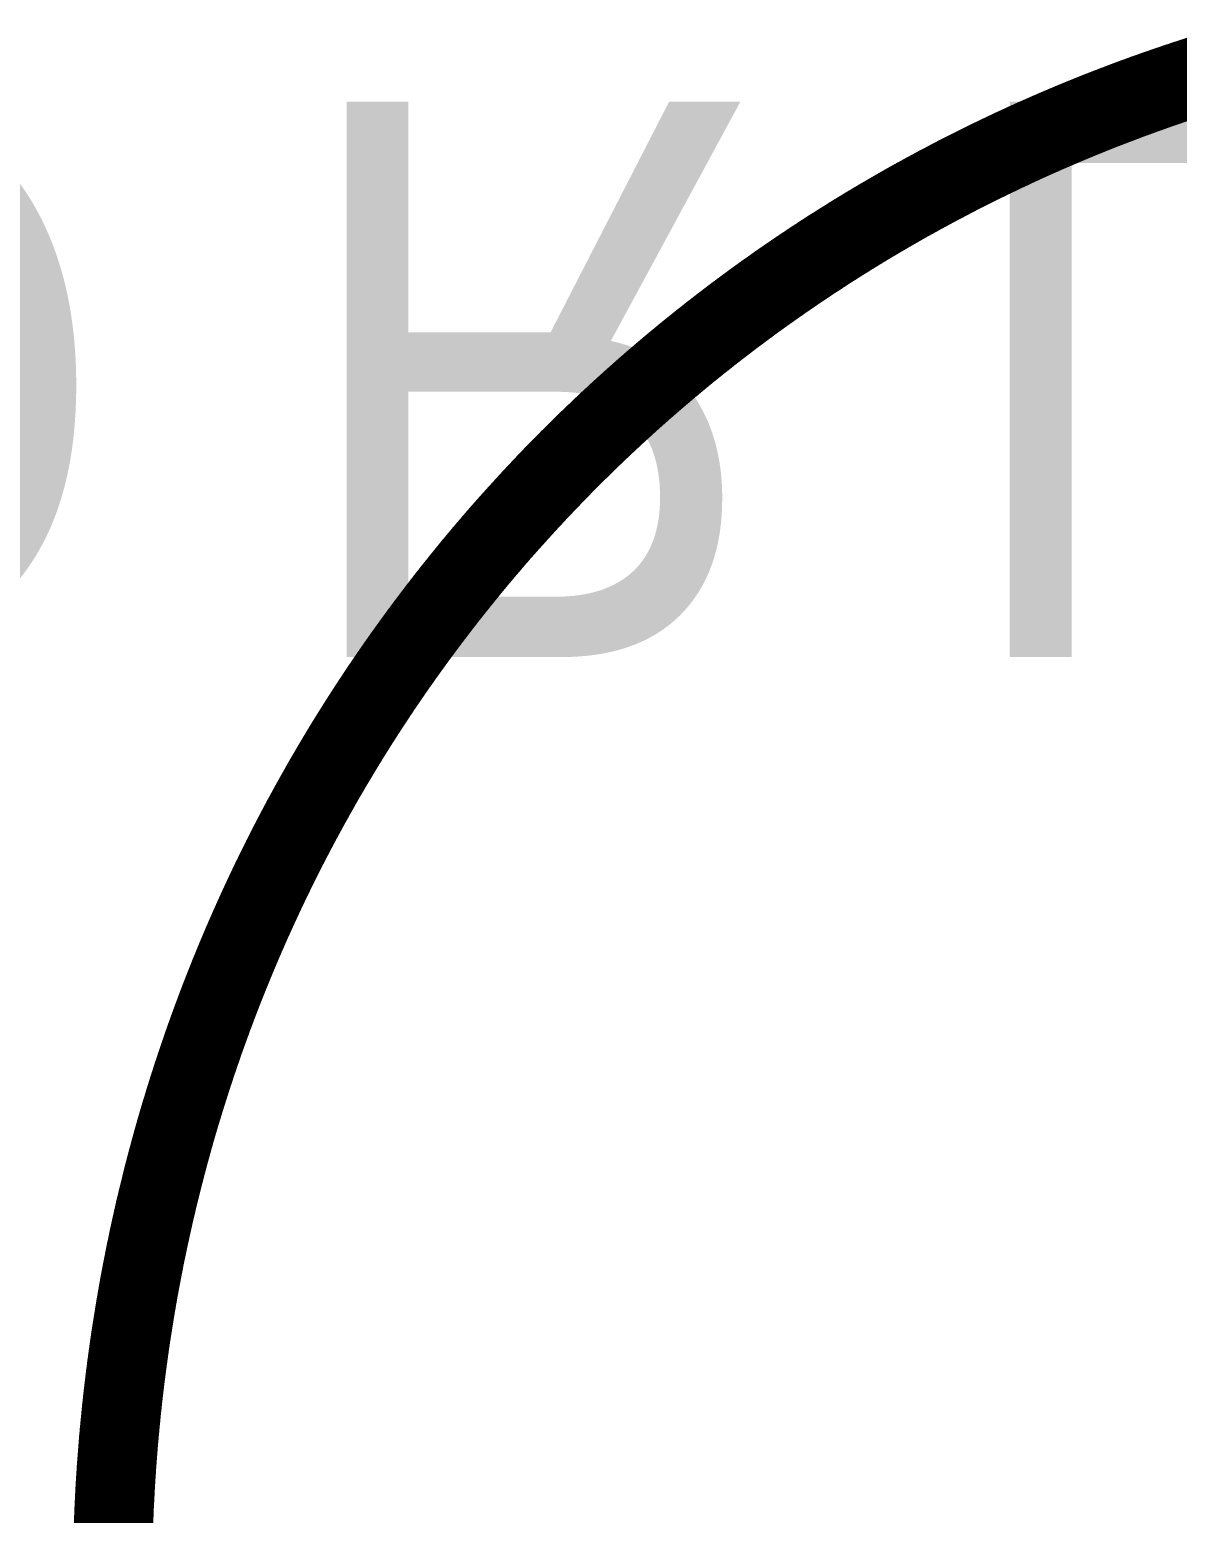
# Model space of a CAD drawing. Header units: inches. Extents: x 15 to 148, y 10 to 111.
# Drawn here: x 141.3669 to 141.6272, y 100.9738 to 101.3104 of the extents above; entities that cross this region are included whole.
import ezdxf

# ---------------------------------------------------------------- set-up
doc = ezdxf.new("R2010")
doc.units = ezdxf.units.IN
doc.header["$MEASUREMENT"] = 0
doc.layers.add('BLK_12AWG', color=7, linetype='Continuous')

# ---------------------------------------------------------------- blocks, each defined once
blk = doc.blocks.new('CEGHSD')
at = {"const_width": 0.008}
blk.add_lwpolyline([(136.20753, 101.17983), (136.20729, 101.17976), (136.20706, 101.17968), (136.20682, 101.17961), (136.20659, 101.17954), (136.20635, 101.17946), (136.20611, 101.17939), (136.20588, 101.17932), (136.20564, 101.17924), (136.20541, 101.17917), (136.20517, 101.17909), (136.20494, 101.17901), (136.20471, 101.17894), (136.20447, 101.17886), (136.20424, 101.17879), (136.204, 101.17871), (136.20377, 101.17863), (136.20354, 101.17855), (136.2033, 101.17848), (136.20307, 101.1784), (136.20284, 101.17832), (136.2026, 101.17824), (136.20237, 101.17816), (136.20214, 101.17808), (136.20191, 101.178), (136.20167, 101.17792), (136.20144, 101.17784), (136.20121, 101.17776), (136.20098, 101.17768), (136.20075, 101.17759), (136.20052, 101.17751), (136.20028, 101.17743), (136.20005, 101.17735), (136.19982, 101.17726), (136.19959, 101.17718), (136.19936, 101.17709), (136.19913, 101.17701), (136.1989, 101.17693), (136.19867, 101.17684), (136.19844, 101.17676), (136.19821, 101.17667), (136.19798, 101.17658), (136.19775, 101.1765), (136.19752, 101.17641), (136.1973, 101.17632), (136.19707, 101.17624), (136.19684, 101.17615), (136.19661, 101.17606), (136.19638, 101.17597), (136.19615, 101.17589), (136.19593, 101.1758), (136.1957, 101.17571), (136.19547, 101.17562), (136.19524, 101.17553), (136.19502, 101.17544), (136.19479, 101.17535), (136.19456, 101.17526), (136.19434, 101.17516), (136.19411, 101.17507), (136.19389, 101.17498), (136.19366, 101.17489), (136.19343, 101.1748), (136.19321, 101.1747), (136.19298, 101.17461), (136.19276, 101.17452), (136.19253, 101.17442), (136.19231, 101.17433), (136.19208, 101.17423), (136.19186, 101.17414), (136.19164, 101.17404), (136.19141, 101.17395), (136.19119, 101.17385), (136.19096, 101.17376), (136.19074, 101.17366), (136.19052, 101.17356), (136.19029, 101.17347), (136.19007, 101.17337), (136.18985, 101.17327), (136.18963, 101.17317), (136.1894, 101.17307), (136.18918, 101.17298), (136.18896, 101.17288), (136.18874, 101.17278), (136.18852, 101.17268), (136.1883, 101.17258), (136.18807, 101.17248), (136.18785, 101.17238), (136.18763, 101.17227), (136.18741, 101.17217), (136.18719, 101.17207), (136.18697, 101.17197), (136.18675, 101.17187), (136.18653, 101.17176), (136.18631, 101.17166), (136.18609, 101.17156), (136.18587, 101.17146), (136.18565, 101.17135), (136.18544, 101.17125), (136.18522, 101.17114), (136.185, 101.17104), (136.18478, 101.17093), (136.18456, 101.17083), (136.18434, 101.17072), (136.18413, 101.17061), (136.18391, 101.17051), (136.18369, 101.1704), (136.18347, 101.17029), (136.18326, 101.17019), (136.18304, 101.17008), (136.18282, 101.16997), (136.18261, 101.16986), (136.18239, 101.16975), (136.18218, 101.16964), (136.18196, 101.16954), (136.18175, 101.16943), (136.18153, 101.16932), (136.18131, 101.16921), (136.1811, 101.1691), (136.18089, 101.16898), (136.18067, 101.16887), (136.18046, 101.16876), (136.18024, 101.16865), (136.18003, 101.16854), (136.17982, 101.16842), (136.1796, 101.16831), (136.17939, 101.1682), (136.17918, 101.16809), (136.17896, 101.16797), (136.17875, 101.16786), (136.17854, 101.16774), (136.17833, 101.16763), (136.17811, 101.16751), (136.1779, 101.1674), (136.17769, 101.16728), (136.17748, 101.16717), (136.17727, 101.16705), (136.17706, 101.16693), (136.17685, 101.16682), (136.17663, 101.1667), (136.17642, 101.16658), (136.17621, 101.16647), (136.176, 101.16635), (136.17579, 101.16623), (136.17558, 101.16611), (136.17538, 101.16599), (136.17517, 101.16587), (136.17496, 101.16575), (136.17475, 101.16563), (136.17454, 101.16551), (136.17433, 101.16539), (136.17412, 101.16527), (136.17392, 101.16515), (136.17371, 101.16503), (136.1735, 101.16491), (136.17329, 101.16479), (136.17309, 101.16466), (136.17288, 101.16454), (136.17267, 101.16442), (136.17247, 101.16429), (136.17226, 101.16417), (136.17205, 101.16405), (136.17185, 101.16392), (136.17164, 101.1638), (136.17144, 101.16367), (136.17123, 101.16355), (136.17103, 101.16342), (136.17082, 101.1633), (136.17062, 101.16317), (136.17041, 101.16305), (136.17021, 101.16292), (136.17001, 101.16279), (136.1698, 101.16266), (136.1696, 101.16254), (136.1694, 101.16241), (136.16919, 101.16228), (136.16899, 101.16215), (136.16879, 101.16202), (136.16859, 101.1619), (136.16838, 101.16177), (136.16818, 101.16164), (136.16798, 101.16151), (136.16778, 101.16138), (136.16758, 101.16125), (136.16738, 101.16112), (136.16718, 101.16098), (136.16698, 101.16085), (136.16677, 101.16072), (136.16657, 101.16059), (136.16637, 101.16046), (136.16618, 101.16033), (136.16598, 101.16019), (136.16578, 101.16006), (136.16558, 101.15993), (136.16538, 101.15979), (136.16518, 101.15966), (136.16498, 101.15952), (136.16478, 101.15939), (136.16459, 101.15925), (136.16439, 101.15912), (136.16419, 101.15898), (136.16399, 101.15885), (136.1638, 101.15871), (136.1636, 101.15858), (136.1634, 101.15844), (136.16321, 101.1583), (136.16301, 101.15817), (136.16281, 101.15803), (136.16262, 101.15789), (136.16242, 101.15775), (136.16223, 101.15761), (136.16203, 101.15748), (136.16184, 101.15734), (136.16164, 101.1572), (136.16145, 101.15706), (136.16126, 101.15692), (136.16106, 101.15678), (136.16087, 101.15664), (136.16067, 101.1565), (136.16048, 101.15636), (136.16029, 101.15622), (136.1601, 101.15607), (136.1599, 101.15593), (136.15971, 101.15579), (136.15952, 101.15565), (136.15933, 101.15551), (136.15914, 101.15536), (136.15875, 101.15508), (136.15837, 101.15479), (136.15818, 101.15464), (136.15799, 101.1545), (136.1578, 101.15435), (136.15761, 101.15421), (136.15742, 101.15406), (136.15723, 101.15392), (136.15704, 101.15377), (136.15686, 101.15363), (136.15667, 101.15348), (136.15648, 101.15333), (136.15629, 101.15319), (136.1561, 101.15304), (136.15592, 101.15289), (136.15573, 101.15274), (136.15554, 101.15259), (136.15535, 101.15245), (136.15517, 101.1523), (136.15498, 101.15215), (136.1548, 101.152), (136.15461, 101.15185), (136.15442, 101.1517), (136.15424, 101.15155), (136.15405, 101.1514), (136.15387, 101.15125), (136.15368, 101.1511), (136.1535, 101.15095), (136.15331, 101.15079), (136.15313, 101.15064), (136.15295, 101.15049), (136.15276, 101.15034), (136.15258, 101.15019), (136.1524, 101.15003), (136.15221, 101.14988), (136.15203, 101.14973), (136.15185, 101.14957), (136.15167, 101.14942), (136.15149, 101.14926), (136.1513, 101.14911), (136.15112, 101.14895), (136.15094, 101.1488), (136.15076, 101.14864), (136.15058, 101.14849), (136.1504, 101.14833), (136.15022, 101.14818), (136.15004, 101.14802), (136.14986, 101.14786), (136.14968, 101.14771), (136.1495, 101.14755), (136.14932, 101.14739), (136.14914, 101.14723), (136.14897, 101.14708), (136.14879, 101.14692), (136.14861, 101.14676), (136.14843, 101.1466), (136.14825, 101.14644), (136.14808, 101.14628), (136.1479, 101.14612), (136.14772, 101.14596), (136.14755, 101.1458), (136.14737, 101.14564), (136.14702, 101.14532), (136.14684, 101.14516), (136.14667, 101.145), (136.14649, 101.14483), (136.14632, 101.14467), (136.14614, 101.14451), (136.14597, 101.14435), (136.14562, 101.14402), (136.14545, 101.14386), (136.14528, 101.14369), (136.1451, 101.14353), (136.14493, 101.14337), (136.14476, 101.1432), (136.14459, 101.14304), (136.14441, 101.14287), (136.14424, 101.14271), (136.1439, 101.14238), (136.14373, 101.14221), (136.14356, 101.14204), (136.14339, 101.14188), (136.14322, 101.14171), (136.14305, 101.14154), (136.14288, 101.14138), (136.14271, 101.14121), (136.14254, 101.14104), (136.14237, 101.14087), (136.1422, 101.1407), (136.14203, 101.14054), (136.14187, 101.14037), (136.1417, 101.1402), (136.14153, 101.14003), (136.14136, 101.13986), (136.1412, 101.13969), (136.14103, 101.13952), (136.14086, 101.13935), (136.1407, 101.13918), (136.14053, 101.13901), (136.14036, 101.13884), (136.1402, 101.13866), (136.14003, 101.13849), (136.13987, 101.13832), (136.1397, 101.13815), (136.13954, 101.13798), (136.13938, 101.1378), (136.13921, 101.13763), (136.13905, 101.13746), (136.13888, 101.13728), (136.13872, 101.13711), (136.13856, 101.13694), (136.1384, 101.13676), (136.13823, 101.13659), (136.13807, 101.13641), (136.13791, 101.13624), (136.13775, 101.13606), (136.13759, 101.13589), (136.13743, 101.13571), (136.13727, 101.13554), (136.13711, 101.13536), (136.13695, 101.13518), (136.13679, 101.13501), (136.13663, 101.13483), (136.13647, 101.13465), (136.13631, 101.13447), (136.13615, 101.1343), (136.13599, 101.13412), (136.13583, 101.13394), (136.13567, 101.13376), (136.13552, 101.13358), (136.13536, 101.13341), (136.1352, 101.13323), (136.13504, 101.13305), (136.13489, 101.13287), (136.13473, 101.13269), (136.13457, 101.13251), (136.13442, 101.13233), (136.13426, 101.13215), (136.13411, 101.13196), (136.13395, 101.13178), (136.1338, 101.1316), (136.13364, 101.13142), (136.13349, 101.13124), (136.13333, 101.13106), (136.13318, 101.13087), (136.13303, 101.13069), (136.13287, 101.13051), (136.13272, 101.13033), (136.13257, 101.13014), (136.13242, 101.12996), (136.13226, 101.12978), (136.13211, 101.12959), (136.13196, 101.12941), (136.13181, 101.12922), (136.13166, 101.12904), (136.13151, 101.12885), (136.13136, 101.12867), (136.13121, 101.12848), (136.13106, 101.1283), (136.13091, 101.12811), (136.13076, 101.12792), (136.13061, 101.12774), (136.13046, 101.12755), (136.13031, 101.12736), (136.13016, 101.12718), (136.13002, 101.12699), (136.12987, 101.1268), (136.12972, 101.12662), (136.12957, 101.12643), (136.12943, 101.12624), (136.12928, 101.12605), (136.12913, 101.12586), (136.12899, 101.12567), (136.12884, 101.12548), (136.1287, 101.12529), (136.12855, 101.1251), (136.12841, 101.12491), (136.12826, 101.12472), (136.12812, 101.12453), (136.12797, 101.12434), (136.12783, 101.12415), (136.12769, 101.12396), (136.12754, 101.12377), (136.1274, 101.12358), (136.12726, 101.12339), (136.12712, 101.12319), (136.12697, 101.123), (136.12683, 101.12281), (136.12669, 101.12262), (136.12655, 101.12242), (136.12641, 101.12223), (136.12627, 101.12204), (136.12613, 101.12184), (136.12599, 101.12165), (136.12585, 101.12146), (136.12571, 101.12126), (136.12557, 101.12107), (136.12543, 101.12087), (136.12529, 101.12068), (136.12515, 101.12048), (136.12502, 101.12029), (136.12488, 101.12009), (136.12474, 101.1199), (136.1246, 101.1197), (136.12447, 101.1195), (136.12433, 101.11931), (136.12419, 101.11911), (136.12406, 101.11891), (136.12392, 101.11872), (136.12379, 101.11852), (136.12365, 101.11832), (136.12352, 101.11812), (136.12338, 101.11792), (136.12325, 101.11773), (136.12311, 101.11753), (136.12298, 101.11733), (136.12285, 101.11713), (136.12271, 101.11693), (136.12258, 101.11673), (136.12245, 101.11653), (136.12232, 101.11633), (136.12218, 101.11613), (136.12205, 101.11593), (136.12192, 101.11573), (136.12179, 101.11553), (136.12166, 101.11533), (136.12153, 101.11513), (136.1214, 101.11493), (136.12127, 101.11472), (136.12114, 101.11452), (136.12101, 101.11432), (136.12088, 101.11412), (136.12075, 101.11392), (136.12062, 101.11371), (136.1205, 101.11351), (136.12037, 101.11331), (136.12024, 101.1131), (136.12011, 101.1129), (136.11999, 101.1127), (136.11986, 101.11249), (136.11973, 101.11229), (136.11961, 101.11208), (136.11948, 101.11188), (136.11936, 101.11167), (136.11923, 101.11147), (136.11911, 101.11126), (136.11898, 101.11106), (136.11886, 101.11085), (136.11874, 101.11065), (136.11861, 101.11044), (136.11849, 101.11023), (136.11824, 101.10982), (136.11812, 101.10961), (136.118, 101.10941), (136.11788, 101.1092), (136.11776, 101.10899), (136.11763, 101.10878), (136.11751, 101.10857), (136.11739, 101.10837), (136.11727, 101.10816), (136.11703, 101.10774), (136.11691, 101.10753), (136.1168, 101.10732), (136.11668, 101.10711), (136.11656, 101.1069), (136.11644, 101.10669), (136.11632, 101.10648), (136.11621, 101.10627), (136.11609, 101.10606), (136.11597, 101.10585), (136.11585, 101.10564), (136.11574, 101.10543), (136.11562, 101.10522), (136.11551, 101.105), (136.11539, 101.10479), (136.11528, 101.10458), (136.11516, 101.10437), (136.11505, 101.10416), (136.11493, 101.10394), (136.11482, 101.10373), (136.11471, 101.10352), (136.11459, 101.1033), (136.11448, 101.10309), (136.11437, 101.10288), (136.11426, 101.10266), (136.11414, 101.10245), (136.11403, 101.10224), (136.11392, 101.10202), (136.11381, 101.10181), (136.1137, 101.10159), (136.11359, 101.10138), (136.11348, 101.10116), (136.11337, 101.10095), (136.11326, 101.10073), (136.11315, 101.10051), (136.11304, 101.1003), (136.11294, 101.10008), (136.11283, 101.09986), (136.11272, 101.09965), (136.11261, 101.09943), (136.1125, 101.09921), (136.1124, 101.099), (136.11229, 101.09878), (136.11219, 101.09856), (136.11208, 101.09834), (136.11197, 101.09813), (136.11187, 101.09791), (136.11176, 101.09769), (136.11166, 101.09747), (136.11155, 101.09725), (136.11145, 101.09703), (136.11124, 101.09659), (136.11104, 101.09615), (136.11083, 101.09571), (136.11073, 101.09549), (136.11063, 101.09527), (136.11053, 101.09505), (136.11043, 101.09483), (136.11023, 101.09439), (136.11003, 101.09395), (136.10993, 101.09372), (136.10983, 101.0935), (136.10973, 101.09328), (136.10964, 101.09306), (136.10954, 101.09283), (136.10944, 101.09261), (136.10934, 101.09239), (136.10925, 101.09217), (136.10915, 101.09194), (136.10905, 101.09172), (136.10896, 101.09149), (136.10886, 101.09127), (136.10877, 101.09105), (136.10867, 101.09082), (136.10858, 101.0906), (136.10848, 101.09037), (136.10839, 101.09015), (136.1083, 101.08992), (136.1082, 101.0897), (136.10811, 101.08947), (136.10802, 101.08925), (136.10793, 101.08902), (136.10783, 101.08879), (136.10774, 101.08857), (136.10765, 101.08834), (136.10756, 101.08811), (136.10747, 101.08789), (136.10738, 101.08766), (136.10729, 101.08743), (136.1072, 101.08721), (136.10711, 101.08698), (136.10702, 101.08675), (136.10693, 101.08652), (136.10684, 101.0863), (136.10676, 101.08607), (136.10667, 101.08584), (136.10649, 101.08538), (136.10641, 101.08515), (136.10632, 101.08492), (136.10624, 101.08469), (136.10615, 101.08446), (136.10606, 101.08423), (136.10598, 101.08401), (136.1059, 101.08377), (136.10581, 101.08354), (136.10573, 101.08331), (136.10564, 101.08308), (136.1056, 101.08297), (136.10556, 101.08285), (136.10548, 101.08262), (136.10531, 101.08216), (136.10515, 101.0817), (136.10507, 101.08146), (136.10499, 101.08123), (136.10491, 101.081), (136.10483, 101.08077), (136.10475, 101.08054), (136.10467, 101.0803), (136.10459, 101.08007), (136.10451, 101.07984), (136.10443, 101.0796), (136.10435, 101.07937), (136.10428, 101.07914), (136.1042, 101.0789), (136.10412, 101.07867), (136.10404, 101.07844), (136.10397, 101.0782), (136.10389, 101.07797), (136.10382, 101.07773), (136.10374, 101.0775), (136.10367, 101.07726), (136.10359, 101.07703), (136.10352, 101.07679), (136.10344, 101.07656), (136.10337, 101.07632), (136.1033, 101.07608), (136.10322, 101.07585), (136.10315, 101.07561), (136.10308, 101.07538), (136.10301, 101.07514), (136.10293, 101.0749), (136.10286, 101.07467), (136.10279, 101.07443), (136.10272, 101.07419), (136.10265, 101.07396), (136.10258, 101.07372), (136.10251, 101.07348), (136.10244, 101.07324), (136.1023, 101.07277), (136.10217, 101.07229), (136.1021, 101.07205), (136.10203, 101.07181), (136.10197, 101.07157), (136.1019, 101.07133), (136.10184, 101.07109), (136.10177, 101.07086), (136.1017, 101.07062), (136.10164, 101.07038), (136.10158, 101.07014), (136.10151, 101.0699), (136.10145, 101.06966), (136.10138, 101.06941), (136.10132, 101.06917), (136.10126, 101.06893), (136.1012, 101.06869), (136.10113, 101.06845), (136.10107, 101.06821), (136.10101, 101.06797), (136.10095, 101.06773), (136.10089, 101.06749), (136.10083, 101.06724), (136.10077, 101.067), (136.10065, 101.06652), (136.10059, 101.06627), (136.10053, 101.06603), (136.10047, 101.06579), (136.10042, 101.06555), (136.10036, 101.0653), (136.1003, 101.06506), (136.10024, 101.06482), (136.10019, 101.06457), (136.10013, 101.06433), (136.10008, 101.06409), (136.10002, 101.06384), (136.09997, 101.0636), (136.09991, 101.06335), (136.09986, 101.06311), (136.0998, 101.06286), (136.09975, 101.06262), (136.0997, 101.06237), (136.09964, 101.06213), (136.09959, 101.06188), (136.09954, 101.06164), (136.09949, 101.06139), (136.09944, 101.06115), (136.09939, 101.0609), (136.09933, 101.06065), (136.09928, 101.06041), (136.09923, 101.06016), (136.09918, 101.05992), (136.09914, 101.05967), (136.09909, 101.05942), (136.09904, 101.05918), (136.09899, 101.05893), (136.09894, 101.05868), (136.0989, 101.05843), (136.09885, 101.05819), (136.0988, 101.05794), (136.09876, 101.05769), (136.09871, 101.05744), (136.09866, 101.05719), (136.09862, 101.05695), (136.09857, 101.0567), (136.09853, 101.05645), (136.09849, 101.0562), (136.09844, 101.05595), (136.0984, 101.0557), (136.09836, 101.05545), (136.09831, 101.0552), (136.09827, 101.05495), (136.09823, 101.0547), (136.09819, 101.05445), (136.09815, 101.0542), (136.09811, 101.05395), (136.09807, 101.0537), (136.09803, 101.05345), (136.09799, 101.0532), (136.09795, 101.05295), (136.09791, 101.0527), (136.09787, 101.05245), (136.09783, 101.0522), (136.09779, 101.05195), (136.09776, 101.0517), (136.09772, 101.05145), (136.09768, 101.05119), (136.09765, 101.05094), (136.09761, 101.05069), (136.09758, 101.05044), (136.09754, 101.05019), (136.09751, 101.04993), (136.09747, 101.04968), (136.09744, 101.04943), (136.0974, 101.04918), (136.09737, 101.04892), (136.09734, 101.04867), (136.09731, 101.04842), (136.09727, 101.04816), (136.09724, 101.04791), (136.09721, 101.04766), (136.09718, 101.0474), (136.09715, 101.04715), (136.09712, 101.0469), (136.09709, 101.04664), (136.09706, 101.04639), (136.09703, 101.04613), (136.097, 101.04588), (136.09697, 101.04562), (136.09695, 101.04537), (136.09692, 101.04511), (136.09689, 101.04486), (136.09686, 101.0446), (136.09684, 101.04435), (136.09681, 101.04409), (136.09679, 101.04384), (136.09676, 101.04358), (136.09674, 101.04333), (136.09671, 101.04307), (136.09669, 101.04281), (136.09666, 101.04256), (136.09664, 101.0423), (136.09662, 101.04205), (136.09659, 101.04179), (136.09657, 101.04153), (136.09655, 101.04128), (136.09653, 101.04102), (136.09651, 101.04076), (136.09649, 101.0405), (136.09647, 101.04025), (136.09645, 101.03999), (136.09643, 101.03973), (136.09641, 101.03947), (136.09639, 101.03922), (136.09637, 101.03896), (136.09635, 101.0387), (136.09634, 101.03844), (136.09632, 101.03818), (136.0963, 101.03792), (136.09627, 101.03741), (136.09625, 101.03715), (136.09624, 101.03689), (136.09622, 101.03663), (136.09621, 101.03637), (136.0962, 101.03611), (136.09618, 101.03585), (136.09617, 101.03559), (136.09616, 101.03533), (136.09614, 101.03507), (136.09613, 101.03481), (136.09612, 101.03455), (136.09611, 101.03429), (136.0961, 101.03403), (136.09609, 101.03377), (136.09608, 101.03351), (136.09607, 101.03325), (136.09606, 101.03299), (136.09605, 101.03273), (136.09604, 101.03247), (136.09603, 101.0322), (136.09602, 101.03194), (136.09602, 101.03168), (136.09601, 101.03142), (136.096, 101.03116), (136.096, 101.0309), (136.09599, 101.03063), (136.09599, 101.03037), (136.09598, 101.03011)], dxfattribs=at)
blk.add_lwpolyline([(136.20753, 101.17983), (136.20729, 101.17976), (136.20706, 101.17968), (136.20682, 101.17961), (136.20659, 101.17954), (136.20635, 101.17946), (136.20611, 101.17939), (136.20588, 101.17932), (136.20564, 101.17924), (136.20541, 101.17917), (136.20517, 101.17909), (136.20494, 101.17901), (136.20471, 101.17894), (136.20447, 101.17886), (136.20424, 101.17879), (136.204, 101.17871), (136.20377, 101.17863), (136.20354, 101.17855), (136.2033, 101.17848), (136.20307, 101.1784), (136.20284, 101.17832), (136.2026, 101.17824), (136.20237, 101.17816), (136.20214, 101.17808), (136.20191, 101.178), (136.20167, 101.17792), (136.20144, 101.17784), (136.20121, 101.17776), (136.20098, 101.17768), (136.20075, 101.17759), (136.20052, 101.17751), (136.20028, 101.17743), (136.20005, 101.17735), (136.19982, 101.17726), (136.19959, 101.17718), (136.19936, 101.17709), (136.19913, 101.17701), (136.1989, 101.17693), (136.19867, 101.17684), (136.19844, 101.17676), (136.19821, 101.17667), (136.19798, 101.17658), (136.19775, 101.1765), (136.19752, 101.17641), (136.1973, 101.17632), (136.19707, 101.17624), (136.19684, 101.17615), (136.19661, 101.17606), (136.19638, 101.17597), (136.19615, 101.17589), (136.19593, 101.1758), (136.1957, 101.17571), (136.19547, 101.17562), (136.19524, 101.17553), (136.19502, 101.17544), (136.19479, 101.17535), (136.19456, 101.17526), (136.19434, 101.17516), (136.19411, 101.17507), (136.19389, 101.17498), (136.19366, 101.17489), (136.19343, 101.1748), (136.19321, 101.1747), (136.19298, 101.17461), (136.19276, 101.17452), (136.19253, 101.17442), (136.19231, 101.17433), (136.19208, 101.17423), (136.19186, 101.17414), (136.19164, 101.17404), (136.19141, 101.17395), (136.19119, 101.17385), (136.19096, 101.17376), (136.19074, 101.17366), (136.19052, 101.17356), (136.19029, 101.17347), (136.19007, 101.17337), (136.18985, 101.17327), (136.18963, 101.17317), (136.1894, 101.17307), (136.18918, 101.17298), (136.18896, 101.17288), (136.18874, 101.17278), (136.18852, 101.17268), (136.1883, 101.17258), (136.18807, 101.17248), (136.18785, 101.17238), (136.18763, 101.17227), (136.18741, 101.17217), (136.18719, 101.17207), (136.18697, 101.17197), (136.18675, 101.17187), (136.18653, 101.17176), (136.18631, 101.17166), (136.18609, 101.17156), (136.18587, 101.17146), (136.18565, 101.17135), (136.18544, 101.17125), (136.18522, 101.17114), (136.185, 101.17104), (136.18478, 101.17093), (136.18456, 101.17083), (136.18434, 101.17072), (136.18413, 101.17061), (136.18391, 101.17051), (136.18369, 101.1704), (136.18347, 101.17029), (136.18326, 101.17019), (136.18304, 101.17008), (136.18282, 101.16997), (136.18261, 101.16986), (136.18239, 101.16975), (136.18218, 101.16964), (136.18196, 101.16954), (136.18175, 101.16943), (136.18153, 101.16932), (136.18131, 101.16921), (136.1811, 101.1691), (136.18089, 101.16898), (136.18067, 101.16887), (136.18046, 101.16876), (136.18024, 101.16865), (136.18003, 101.16854), (136.17982, 101.16842), (136.1796, 101.16831), (136.17939, 101.1682), (136.17918, 101.16809), (136.17896, 101.16797), (136.17875, 101.16786), (136.17854, 101.16774), (136.17833, 101.16763), (136.17811, 101.16751), (136.1779, 101.1674), (136.17769, 101.16728), (136.17748, 101.16717), (136.17727, 101.16705), (136.17706, 101.16693), (136.17685, 101.16682), (136.17663, 101.1667), (136.17642, 101.16658), (136.17621, 101.16647), (136.176, 101.16635), (136.17579, 101.16623), (136.17558, 101.16611), (136.17538, 101.16599), (136.17517, 101.16587), (136.17496, 101.16575), (136.17475, 101.16563), (136.17454, 101.16551), (136.17433, 101.16539), (136.17412, 101.16527), (136.17392, 101.16515), (136.17371, 101.16503), (136.1735, 101.16491), (136.17329, 101.16479), (136.17309, 101.16466), (136.17288, 101.16454), (136.17267, 101.16442), (136.17247, 101.16429), (136.17226, 101.16417), (136.17205, 101.16405), (136.17185, 101.16392), (136.17164, 101.1638), (136.17144, 101.16367), (136.17123, 101.16355), (136.17103, 101.16342), (136.17082, 101.1633), (136.17062, 101.16317), (136.17041, 101.16305), (136.17021, 101.16292), (136.17001, 101.16279), (136.1698, 101.16266), (136.1696, 101.16254), (136.1694, 101.16241), (136.16919, 101.16228), (136.16899, 101.16215), (136.16879, 101.16202), (136.16859, 101.1619), (136.16838, 101.16177), (136.16818, 101.16164), (136.16798, 101.16151), (136.16778, 101.16138), (136.16758, 101.16125), (136.16738, 101.16112), (136.16718, 101.16098), (136.16698, 101.16085), (136.16677, 101.16072), (136.16657, 101.16059), (136.16637, 101.16046), (136.16618, 101.16033), (136.16598, 101.16019), (136.16578, 101.16006), (136.16558, 101.15993), (136.16538, 101.15979), (136.16518, 101.15966), (136.16498, 101.15952), (136.16478, 101.15939), (136.16459, 101.15925), (136.16439, 101.15912), (136.16419, 101.15898), (136.16399, 101.15885), (136.1638, 101.15871), (136.1636, 101.15858), (136.1634, 101.15844), (136.16321, 101.1583), (136.16301, 101.15817), (136.16281, 101.15803), (136.16262, 101.15789), (136.16242, 101.15775), (136.16223, 101.15761), (136.16203, 101.15748), (136.16184, 101.15734), (136.16164, 101.1572), (136.16145, 101.15706), (136.16126, 101.15692), (136.16106, 101.15678), (136.16087, 101.15664), (136.16067, 101.1565), (136.16048, 101.15636), (136.16029, 101.15622), (136.1601, 101.15607), (136.1599, 101.15593), (136.15971, 101.15579), (136.15952, 101.15565), (136.15933, 101.15551), (136.15914, 101.15536), (136.15875, 101.15508), (136.15837, 101.15479), (136.15818, 101.15464), (136.15799, 101.1545), (136.1578, 101.15435), (136.15761, 101.15421), (136.15742, 101.15406), (136.15723, 101.15392), (136.15704, 101.15377), (136.15686, 101.15363), (136.15667, 101.15348), (136.15648, 101.15333), (136.15629, 101.15319), (136.1561, 101.15304), (136.15592, 101.15289), (136.15573, 101.15274), (136.15554, 101.15259), (136.15535, 101.15245), (136.15517, 101.1523), (136.15498, 101.15215), (136.1548, 101.152), (136.15461, 101.15185), (136.15442, 101.1517), (136.15424, 101.15155), (136.15405, 101.1514), (136.15387, 101.15125), (136.15368, 101.1511), (136.1535, 101.15095), (136.15331, 101.15079), (136.15313, 101.15064), (136.15295, 101.15049), (136.15276, 101.15034), (136.15258, 101.15019), (136.1524, 101.15003), (136.15221, 101.14988), (136.15203, 101.14973), (136.15185, 101.14957), (136.15167, 101.14942), (136.15149, 101.14926), (136.1513, 101.14911), (136.15112, 101.14895), (136.15094, 101.1488), (136.15076, 101.14864), (136.15058, 101.14849), (136.1504, 101.14833), (136.15022, 101.14818), (136.15004, 101.14802), (136.14986, 101.14786), (136.14968, 101.14771), (136.1495, 101.14755), (136.14932, 101.14739), (136.14914, 101.14723), (136.14897, 101.14708), (136.14879, 101.14692), (136.14861, 101.14676), (136.14843, 101.1466), (136.14825, 101.14644), (136.14808, 101.14628), (136.1479, 101.14612), (136.14772, 101.14596), (136.14755, 101.1458), (136.14737, 101.14564), (136.14702, 101.14532), (136.14684, 101.14516), (136.14667, 101.145), (136.14649, 101.14483), (136.14632, 101.14467), (136.14614, 101.14451), (136.14597, 101.14435), (136.14562, 101.14402), (136.14545, 101.14386), (136.14528, 101.14369), (136.1451, 101.14353), (136.14493, 101.14337), (136.14476, 101.1432), (136.14459, 101.14304), (136.14441, 101.14287), (136.14424, 101.14271), (136.1439, 101.14238), (136.14373, 101.14221), (136.14356, 101.14204), (136.14339, 101.14188), (136.14322, 101.14171), (136.14305, 101.14154), (136.14288, 101.14138), (136.14271, 101.14121), (136.14254, 101.14104), (136.14237, 101.14087), (136.1422, 101.1407), (136.14203, 101.14054), (136.14187, 101.14037), (136.1417, 101.1402), (136.14153, 101.14003), (136.14136, 101.13986), (136.1412, 101.13969), (136.14103, 101.13952), (136.14086, 101.13935), (136.1407, 101.13918), (136.14053, 101.13901), (136.14036, 101.13884), (136.1402, 101.13866), (136.14003, 101.13849), (136.13987, 101.13832), (136.1397, 101.13815), (136.13954, 101.13798), (136.13938, 101.1378), (136.13921, 101.13763), (136.13905, 101.13746), (136.13888, 101.13728), (136.13872, 101.13711), (136.13856, 101.13694), (136.1384, 101.13676), (136.13823, 101.13659), (136.13807, 101.13641), (136.13791, 101.13624), (136.13775, 101.13606), (136.13759, 101.13589), (136.13743, 101.13571), (136.13727, 101.13554), (136.13711, 101.13536), (136.13695, 101.13518), (136.13679, 101.13501), (136.13663, 101.13483), (136.13647, 101.13465), (136.13631, 101.13447), (136.13615, 101.1343), (136.13599, 101.13412), (136.13583, 101.13394), (136.13567, 101.13376), (136.13552, 101.13358), (136.13536, 101.13341), (136.1352, 101.13323), (136.13504, 101.13305), (136.13489, 101.13287), (136.13473, 101.13269), (136.13457, 101.13251), (136.13442, 101.13233), (136.13426, 101.13215), (136.13411, 101.13196), (136.13395, 101.13178), (136.1338, 101.1316), (136.13364, 101.13142), (136.13349, 101.13124), (136.13333, 101.13106), (136.13318, 101.13087), (136.13303, 101.13069), (136.13287, 101.13051), (136.13272, 101.13033), (136.13257, 101.13014), (136.13242, 101.12996), (136.13226, 101.12978), (136.13211, 101.12959), (136.13196, 101.12941), (136.13181, 101.12922), (136.13166, 101.12904), (136.13151, 101.12885), (136.13136, 101.12867), (136.13121, 101.12848), (136.13106, 101.1283), (136.13091, 101.12811), (136.13076, 101.12792), (136.13061, 101.12774), (136.13046, 101.12755), (136.13031, 101.12736), (136.13016, 101.12718), (136.13002, 101.12699), (136.12987, 101.1268), (136.12972, 101.12662), (136.12957, 101.12643), (136.12943, 101.12624), (136.12928, 101.12605), (136.12913, 101.12586), (136.12899, 101.12567), (136.12884, 101.12548), (136.1287, 101.12529), (136.12855, 101.1251), (136.12841, 101.12491), (136.12826, 101.12472), (136.12812, 101.12453), (136.12797, 101.12434), (136.12783, 101.12415), (136.12769, 101.12396), (136.12754, 101.12377), (136.1274, 101.12358), (136.12726, 101.12339), (136.12712, 101.12319), (136.12697, 101.123), (136.12683, 101.12281), (136.12669, 101.12262), (136.12655, 101.12242), (136.12641, 101.12223), (136.12627, 101.12204), (136.12613, 101.12184), (136.12599, 101.12165), (136.12585, 101.12146), (136.12571, 101.12126), (136.12557, 101.12107), (136.12543, 101.12087), (136.12529, 101.12068), (136.12515, 101.12048), (136.12502, 101.12029), (136.12488, 101.12009), (136.12474, 101.1199), (136.1246, 101.1197), (136.12447, 101.1195), (136.12433, 101.11931), (136.12419, 101.11911), (136.12406, 101.11891), (136.12392, 101.11872), (136.12379, 101.11852), (136.12365, 101.11832), (136.12352, 101.11812), (136.12338, 101.11792), (136.12325, 101.11773), (136.12311, 101.11753), (136.12298, 101.11733), (136.12285, 101.11713), (136.12271, 101.11693), (136.12258, 101.11673), (136.12245, 101.11653), (136.12232, 101.11633), (136.12218, 101.11613), (136.12205, 101.11593), (136.12192, 101.11573), (136.12179, 101.11553), (136.12166, 101.11533), (136.12153, 101.11513), (136.1214, 101.11493), (136.12127, 101.11472), (136.12114, 101.11452), (136.12101, 101.11432), (136.12088, 101.11412), (136.12075, 101.11392), (136.12062, 101.11371), (136.1205, 101.11351), (136.12037, 101.11331), (136.12024, 101.1131), (136.12011, 101.1129), (136.11999, 101.1127), (136.11986, 101.11249), (136.11973, 101.11229), (136.11961, 101.11208), (136.11948, 101.11188), (136.11936, 101.11167), (136.11923, 101.11147), (136.11911, 101.11126), (136.11898, 101.11106), (136.11886, 101.11085), (136.11874, 101.11065), (136.11861, 101.11044), (136.11849, 101.11023), (136.11824, 101.10982), (136.11812, 101.10961), (136.118, 101.10941), (136.11788, 101.1092), (136.11776, 101.10899), (136.11763, 101.10878), (136.11751, 101.10857), (136.11739, 101.10837), (136.11727, 101.10816), (136.11703, 101.10774), (136.11691, 101.10753), (136.1168, 101.10732), (136.11668, 101.10711), (136.11656, 101.1069), (136.11644, 101.10669), (136.11632, 101.10648), (136.11621, 101.10627), (136.11609, 101.10606), (136.11597, 101.10585), (136.11585, 101.10564), (136.11574, 101.10543), (136.11562, 101.10522), (136.11551, 101.105), (136.11539, 101.10479), (136.11528, 101.10458), (136.11516, 101.10437), (136.11505, 101.10416), (136.11493, 101.10394), (136.11482, 101.10373), (136.11471, 101.10352), (136.11459, 101.1033), (136.11448, 101.10309), (136.11437, 101.10288), (136.11426, 101.10266), (136.11414, 101.10245), (136.11403, 101.10224), (136.11392, 101.10202), (136.11381, 101.10181), (136.1137, 101.10159), (136.11359, 101.10138), (136.11348, 101.10116), (136.11337, 101.10095), (136.11326, 101.10073), (136.11315, 101.10051), (136.11304, 101.1003), (136.11294, 101.10008), (136.11283, 101.09986), (136.11272, 101.09965), (136.11261, 101.09943), (136.1125, 101.09921), (136.1124, 101.099), (136.11229, 101.09878), (136.11219, 101.09856), (136.11208, 101.09834), (136.11197, 101.09813), (136.11187, 101.09791), (136.11176, 101.09769), (136.11166, 101.09747), (136.11155, 101.09725), (136.11145, 101.09703), (136.11124, 101.09659), (136.11104, 101.09615), (136.11083, 101.09571), (136.11073, 101.09549), (136.11063, 101.09527), (136.11053, 101.09505), (136.11043, 101.09483), (136.11023, 101.09439), (136.11003, 101.09395), (136.10993, 101.09372), (136.10983, 101.0935), (136.10973, 101.09328), (136.10964, 101.09306), (136.10954, 101.09283), (136.10944, 101.09261), (136.10934, 101.09239), (136.10925, 101.09217), (136.10915, 101.09194), (136.10905, 101.09172), (136.10896, 101.09149), (136.10886, 101.09127), (136.10877, 101.09105), (136.10867, 101.09082), (136.10858, 101.0906), (136.10848, 101.09037), (136.10839, 101.09015), (136.1083, 101.08992), (136.1082, 101.0897), (136.10811, 101.08947), (136.10802, 101.08925), (136.10793, 101.08902), (136.10783, 101.08879), (136.10774, 101.08857), (136.10765, 101.08834), (136.10756, 101.08811), (136.10747, 101.08789), (136.10738, 101.08766), (136.10729, 101.08743), (136.1072, 101.08721), (136.10711, 101.08698), (136.10702, 101.08675), (136.10693, 101.08652), (136.10684, 101.0863), (136.10676, 101.08607), (136.10667, 101.08584), (136.10649, 101.08538), (136.10641, 101.08515), (136.10632, 101.08492), (136.10624, 101.08469), (136.10615, 101.08446), (136.10606, 101.08423), (136.10598, 101.08401), (136.1059, 101.08377), (136.10581, 101.08354), (136.10573, 101.08331), (136.10564, 101.08308), (136.1056, 101.08297), (136.10556, 101.08285), (136.10548, 101.08262), (136.10531, 101.08216), (136.10515, 101.0817), (136.10507, 101.08146), (136.10499, 101.08123), (136.10491, 101.081), (136.10483, 101.08077), (136.10475, 101.08054), (136.10467, 101.0803), (136.10459, 101.08007), (136.10451, 101.07984), (136.10443, 101.0796), (136.10435, 101.07937), (136.10428, 101.07914), (136.1042, 101.0789), (136.10412, 101.07867), (136.10404, 101.07844), (136.10397, 101.0782), (136.10389, 101.07797), (136.10382, 101.07773), (136.10374, 101.0775), (136.10367, 101.07726), (136.10359, 101.07703), (136.10352, 101.07679), (136.10344, 101.07656), (136.10337, 101.07632), (136.1033, 101.07608), (136.10322, 101.07585), (136.10315, 101.07561), (136.10308, 101.07538), (136.10301, 101.07514), (136.10293, 101.0749), (136.10286, 101.07467), (136.10279, 101.07443), (136.10272, 101.07419), (136.10265, 101.07396), (136.10258, 101.07372), (136.10251, 101.07348), (136.10244, 101.07324), (136.1023, 101.07277), (136.10217, 101.07229), (136.1021, 101.07205), (136.10203, 101.07181), (136.10197, 101.07157), (136.1019, 101.07133), (136.10184, 101.07109), (136.10177, 101.07086), (136.1017, 101.07062), (136.10164, 101.07038), (136.10158, 101.07014), (136.10151, 101.0699), (136.10145, 101.06966), (136.10138, 101.06941), (136.10132, 101.06917), (136.10126, 101.06893), (136.1012, 101.06869), (136.10113, 101.06845), (136.10107, 101.06821), (136.10101, 101.06797), (136.10095, 101.06773), (136.10089, 101.06749), (136.10083, 101.06724), (136.10077, 101.067), (136.10065, 101.06652), (136.10059, 101.06627), (136.10053, 101.06603), (136.10047, 101.06579), (136.10042, 101.06555), (136.10036, 101.0653), (136.1003, 101.06506), (136.10024, 101.06482), (136.10019, 101.06457), (136.10013, 101.06433), (136.10008, 101.06409), (136.10002, 101.06384), (136.09997, 101.0636), (136.09991, 101.06335), (136.09986, 101.06311), (136.0998, 101.06286), (136.09975, 101.06262), (136.0997, 101.06237), (136.09964, 101.06213), (136.09959, 101.06188), (136.09954, 101.06164), (136.09949, 101.06139), (136.09944, 101.06115), (136.09939, 101.0609), (136.09933, 101.06065), (136.09928, 101.06041), (136.09923, 101.06016), (136.09918, 101.05992), (136.09914, 101.05967), (136.09909, 101.05942), (136.09904, 101.05918), (136.09899, 101.05893), (136.09894, 101.05868), (136.0989, 101.05843), (136.09885, 101.05819), (136.0988, 101.05794), (136.09876, 101.05769), (136.09871, 101.05744), (136.09866, 101.05719), (136.09862, 101.05695), (136.09857, 101.0567), (136.09853, 101.05645), (136.09849, 101.0562), (136.09844, 101.05595), (136.0984, 101.0557), (136.09836, 101.05545), (136.09831, 101.0552), (136.09827, 101.05495), (136.09823, 101.0547), (136.09819, 101.05445), (136.09815, 101.0542), (136.09811, 101.05395), (136.09807, 101.0537), (136.09803, 101.05345), (136.09799, 101.0532), (136.09795, 101.05295), (136.09791, 101.0527), (136.09787, 101.05245), (136.09783, 101.0522), (136.09779, 101.05195), (136.09776, 101.0517), (136.09772, 101.05145), (136.09768, 101.05119), (136.09765, 101.05094), (136.09761, 101.05069), (136.09758, 101.05044), (136.09754, 101.05019), (136.09751, 101.04993), (136.09747, 101.04968), (136.09744, 101.04943), (136.0974, 101.04918), (136.09737, 101.04892), (136.09734, 101.04867), (136.09731, 101.04842), (136.09727, 101.04816), (136.09724, 101.04791), (136.09721, 101.04766), (136.09718, 101.0474), (136.09715, 101.04715), (136.09712, 101.0469), (136.09709, 101.04664), (136.09706, 101.04639), (136.09703, 101.04613), (136.097, 101.04588), (136.09697, 101.04562), (136.09695, 101.04537), (136.09692, 101.04511), (136.09689, 101.04486), (136.09686, 101.0446), (136.09684, 101.04435), (136.09681, 101.04409), (136.09679, 101.04384), (136.09676, 101.04358), (136.09674, 101.04333), (136.09671, 101.04307), (136.09669, 101.04281), (136.09666, 101.04256), (136.09664, 101.0423), (136.09662, 101.04205), (136.09659, 101.04179), (136.09657, 101.04153), (136.09655, 101.04128), (136.09653, 101.04102), (136.09651, 101.04076), (136.09649, 101.0405), (136.09647, 101.04025), (136.09645, 101.03999), (136.09643, 101.03973), (136.09641, 101.03947), (136.09639, 101.03922), (136.09637, 101.03896), (136.09635, 101.0387), (136.09634, 101.03844), (136.09632, 101.03818), (136.0963, 101.03792), (136.09627, 101.03741), (136.09625, 101.03715), (136.09624, 101.03689), (136.09622, 101.03663), (136.09621, 101.03637), (136.0962, 101.03611), (136.09618, 101.03585), (136.09617, 101.03559), (136.09616, 101.03533), (136.09614, 101.03507), (136.09613, 101.03481), (136.09612, 101.03455), (136.09611, 101.03429), (136.0961, 101.03403), (136.09609, 101.03377), (136.09608, 101.03351), (136.09607, 101.03325), (136.09606, 101.03299), (136.09605, 101.03273), (136.09604, 101.03247), (136.09603, 101.0322), (136.09602, 101.03194), (136.09602, 101.03168), (136.09601, 101.03142), (136.096, 101.03116), (136.096, 101.0309), (136.09599, 101.03063), (136.09599, 101.03037), (136.09598, 101.03011)], dxfattribs=at)
blk.add_lwpolyline([(136.20753, 101.17983), (136.20729, 101.17976), (136.20706, 101.17968), (136.20682, 101.17961), (136.20659, 101.17954), (136.20635, 101.17946), (136.20611, 101.17939), (136.20588, 101.17932), (136.20564, 101.17924), (136.20541, 101.17917), (136.20517, 101.17909), (136.20494, 101.17901), (136.20471, 101.17894), (136.20447, 101.17886), (136.20424, 101.17879), (136.204, 101.17871), (136.20377, 101.17863), (136.20354, 101.17855), (136.2033, 101.17848), (136.20307, 101.1784), (136.20284, 101.17832), (136.2026, 101.17824), (136.20237, 101.17816), (136.20214, 101.17808), (136.20191, 101.178), (136.20167, 101.17792), (136.20144, 101.17784), (136.20121, 101.17776), (136.20098, 101.17768), (136.20075, 101.17759), (136.20052, 101.17751), (136.20028, 101.17743), (136.20005, 101.17735), (136.19982, 101.17726), (136.19959, 101.17718), (136.19936, 101.17709), (136.19913, 101.17701), (136.1989, 101.17693), (136.19867, 101.17684), (136.19844, 101.17676), (136.19821, 101.17667), (136.19798, 101.17658), (136.19775, 101.1765), (136.19752, 101.17641), (136.1973, 101.17632), (136.19707, 101.17624), (136.19684, 101.17615), (136.19661, 101.17606), (136.19638, 101.17597), (136.19615, 101.17589), (136.19593, 101.1758), (136.1957, 101.17571), (136.19547, 101.17562), (136.19524, 101.17553), (136.19502, 101.17544), (136.19479, 101.17535), (136.19456, 101.17526), (136.19434, 101.17516), (136.19411, 101.17507), (136.19389, 101.17498), (136.19366, 101.17489), (136.19343, 101.1748), (136.19321, 101.1747), (136.19298, 101.17461), (136.19276, 101.17452), (136.19253, 101.17442), (136.19231, 101.17433), (136.19208, 101.17423), (136.19186, 101.17414), (136.19164, 101.17404), (136.19141, 101.17395), (136.19119, 101.17385), (136.19096, 101.17376), (136.19074, 101.17366), (136.19052, 101.17356), (136.19029, 101.17347), (136.19007, 101.17337), (136.18985, 101.17327), (136.18963, 101.17317), (136.1894, 101.17307), (136.18918, 101.17298), (136.18896, 101.17288), (136.18874, 101.17278), (136.18852, 101.17268), (136.1883, 101.17258), (136.18807, 101.17248), (136.18785, 101.17238), (136.18763, 101.17227), (136.18741, 101.17217), (136.18719, 101.17207), (136.18697, 101.17197), (136.18675, 101.17187), (136.18653, 101.17176), (136.18631, 101.17166), (136.18609, 101.17156), (136.18587, 101.17146), (136.18565, 101.17135), (136.18544, 101.17125), (136.18522, 101.17114), (136.185, 101.17104), (136.18478, 101.17093), (136.18456, 101.17083), (136.18434, 101.17072), (136.18413, 101.17061), (136.18391, 101.17051), (136.18369, 101.1704), (136.18347, 101.17029), (136.18326, 101.17019), (136.18304, 101.17008), (136.18282, 101.16997), (136.18261, 101.16986), (136.18239, 101.16975), (136.18218, 101.16964), (136.18196, 101.16954), (136.18175, 101.16943), (136.18153, 101.16932), (136.18131, 101.16921), (136.1811, 101.1691), (136.18089, 101.16898), (136.18067, 101.16887), (136.18046, 101.16876), (136.18024, 101.16865), (136.18003, 101.16854), (136.17982, 101.16842), (136.1796, 101.16831), (136.17939, 101.1682), (136.17918, 101.16809), (136.17896, 101.16797), (136.17875, 101.16786), (136.17854, 101.16774), (136.17833, 101.16763), (136.17811, 101.16751), (136.1779, 101.1674), (136.17769, 101.16728), (136.17748, 101.16717), (136.17727, 101.16705), (136.17706, 101.16693), (136.17685, 101.16682), (136.17663, 101.1667), (136.17642, 101.16658), (136.17621, 101.16647), (136.176, 101.16635), (136.17579, 101.16623), (136.17558, 101.16611), (136.17538, 101.16599), (136.17517, 101.16587), (136.17496, 101.16575), (136.17475, 101.16563), (136.17454, 101.16551), (136.17433, 101.16539), (136.17412, 101.16527), (136.17392, 101.16515), (136.17371, 101.16503), (136.1735, 101.16491), (136.17329, 101.16479), (136.17309, 101.16466), (136.17288, 101.16454), (136.17267, 101.16442), (136.17247, 101.16429), (136.17226, 101.16417), (136.17205, 101.16405), (136.17185, 101.16392), (136.17164, 101.1638), (136.17144, 101.16367), (136.17123, 101.16355), (136.17103, 101.16342), (136.17082, 101.1633), (136.17062, 101.16317), (136.17041, 101.16305), (136.17021, 101.16292), (136.17001, 101.16279), (136.1698, 101.16266), (136.1696, 101.16254), (136.1694, 101.16241), (136.16919, 101.16228), (136.16899, 101.16215), (136.16879, 101.16202), (136.16859, 101.1619), (136.16838, 101.16177), (136.16818, 101.16164), (136.16798, 101.16151), (136.16778, 101.16138), (136.16758, 101.16125), (136.16738, 101.16112), (136.16718, 101.16098), (136.16698, 101.16085), (136.16677, 101.16072), (136.16657, 101.16059), (136.16637, 101.16046), (136.16618, 101.16033), (136.16598, 101.16019), (136.16578, 101.16006), (136.16558, 101.15993), (136.16538, 101.15979), (136.16518, 101.15966), (136.16498, 101.15952), (136.16478, 101.15939), (136.16459, 101.15925), (136.16439, 101.15912), (136.16419, 101.15898), (136.16399, 101.15885), (136.1638, 101.15871), (136.1636, 101.15858), (136.1634, 101.15844), (136.16321, 101.1583), (136.16301, 101.15817), (136.16281, 101.15803), (136.16262, 101.15789), (136.16242, 101.15775), (136.16223, 101.15761), (136.16203, 101.15748), (136.16184, 101.15734), (136.16164, 101.1572), (136.16145, 101.15706), (136.16126, 101.15692), (136.16106, 101.15678), (136.16087, 101.15664), (136.16067, 101.1565), (136.16048, 101.15636), (136.16029, 101.15622), (136.1601, 101.15607), (136.1599, 101.15593), (136.15971, 101.15579), (136.15952, 101.15565), (136.15933, 101.15551), (136.15914, 101.15536), (136.15875, 101.15508), (136.15837, 101.15479), (136.15818, 101.15464), (136.15799, 101.1545), (136.1578, 101.15435), (136.15761, 101.15421), (136.15742, 101.15406), (136.15723, 101.15392), (136.15704, 101.15377), (136.15686, 101.15363), (136.15667, 101.15348), (136.15648, 101.15333), (136.15629, 101.15319), (136.1561, 101.15304), (136.15592, 101.15289), (136.15573, 101.15274), (136.15554, 101.15259), (136.15535, 101.15245), (136.15517, 101.1523), (136.15498, 101.15215), (136.1548, 101.152), (136.15461, 101.15185), (136.15442, 101.1517), (136.15424, 101.15155), (136.15405, 101.1514), (136.15387, 101.15125), (136.15368, 101.1511), (136.1535, 101.15095), (136.15331, 101.15079), (136.15313, 101.15064), (136.15295, 101.15049), (136.15276, 101.15034), (136.15258, 101.15019), (136.1524, 101.15003), (136.15221, 101.14988), (136.15203, 101.14973), (136.15185, 101.14957), (136.15167, 101.14942), (136.15149, 101.14926), (136.1513, 101.14911), (136.15112, 101.14895), (136.15094, 101.1488), (136.15076, 101.14864), (136.15058, 101.14849), (136.1504, 101.14833), (136.15022, 101.14818), (136.15004, 101.14802), (136.14986, 101.14786), (136.14968, 101.14771), (136.1495, 101.14755), (136.14932, 101.14739), (136.14914, 101.14723), (136.14897, 101.14708), (136.14879, 101.14692), (136.14861, 101.14676), (136.14843, 101.1466), (136.14825, 101.14644), (136.14808, 101.14628), (136.1479, 101.14612), (136.14772, 101.14596), (136.14755, 101.1458), (136.14737, 101.14564), (136.14702, 101.14532), (136.14684, 101.14516), (136.14667, 101.145), (136.14649, 101.14483), (136.14632, 101.14467), (136.14614, 101.14451), (136.14597, 101.14435), (136.14562, 101.14402), (136.14545, 101.14386), (136.14528, 101.14369), (136.1451, 101.14353), (136.14493, 101.14337), (136.14476, 101.1432), (136.14459, 101.14304), (136.14441, 101.14287), (136.14424, 101.14271), (136.1439, 101.14238), (136.14373, 101.14221), (136.14356, 101.14204), (136.14339, 101.14188), (136.14322, 101.14171), (136.14305, 101.14154), (136.14288, 101.14138), (136.14271, 101.14121), (136.14254, 101.14104), (136.14237, 101.14087), (136.1422, 101.1407), (136.14203, 101.14054), (136.14187, 101.14037), (136.1417, 101.1402), (136.14153, 101.14003), (136.14136, 101.13986), (136.1412, 101.13969), (136.14103, 101.13952), (136.14086, 101.13935), (136.1407, 101.13918), (136.14053, 101.13901), (136.14036, 101.13884), (136.1402, 101.13866), (136.14003, 101.13849), (136.13987, 101.13832), (136.1397, 101.13815), (136.13954, 101.13798), (136.13938, 101.1378), (136.13921, 101.13763), (136.13905, 101.13746), (136.13888, 101.13728), (136.13872, 101.13711), (136.13856, 101.13694), (136.1384, 101.13676), (136.13823, 101.13659), (136.13807, 101.13641), (136.13791, 101.13624), (136.13775, 101.13606), (136.13759, 101.13589), (136.13743, 101.13571), (136.13727, 101.13554), (136.13711, 101.13536), (136.13695, 101.13518), (136.13679, 101.13501), (136.13663, 101.13483), (136.13647, 101.13465), (136.13631, 101.13447), (136.13615, 101.1343), (136.13599, 101.13412), (136.13583, 101.13394), (136.13567, 101.13376), (136.13552, 101.13358), (136.13536, 101.13341), (136.1352, 101.13323), (136.13504, 101.13305), (136.13489, 101.13287), (136.13473, 101.13269), (136.13457, 101.13251), (136.13442, 101.13233), (136.13426, 101.13215), (136.13411, 101.13196), (136.13395, 101.13178), (136.1338, 101.1316), (136.13364, 101.13142), (136.13349, 101.13124), (136.13333, 101.13106), (136.13318, 101.13087), (136.13303, 101.13069), (136.13287, 101.13051), (136.13272, 101.13033), (136.13257, 101.13014), (136.13242, 101.12996), (136.13226, 101.12978), (136.13211, 101.12959), (136.13196, 101.12941), (136.13181, 101.12922), (136.13166, 101.12904), (136.13151, 101.12885), (136.13136, 101.12867), (136.13121, 101.12848), (136.13106, 101.1283), (136.13091, 101.12811), (136.13076, 101.12792), (136.13061, 101.12774), (136.13046, 101.12755), (136.13031, 101.12736), (136.13016, 101.12718), (136.13002, 101.12699), (136.12987, 101.1268), (136.12972, 101.12662), (136.12957, 101.12643), (136.12943, 101.12624), (136.12928, 101.12605), (136.12913, 101.12586), (136.12899, 101.12567), (136.12884, 101.12548), (136.1287, 101.12529), (136.12855, 101.1251), (136.12841, 101.12491), (136.12826, 101.12472), (136.12812, 101.12453), (136.12797, 101.12434), (136.12783, 101.12415), (136.12769, 101.12396), (136.12754, 101.12377), (136.1274, 101.12358), (136.12726, 101.12339), (136.12712, 101.12319), (136.12697, 101.123), (136.12683, 101.12281), (136.12669, 101.12262), (136.12655, 101.12242), (136.12641, 101.12223), (136.12627, 101.12204), (136.12613, 101.12184), (136.12599, 101.12165), (136.12585, 101.12146), (136.12571, 101.12126), (136.12557, 101.12107), (136.12543, 101.12087), (136.12529, 101.12068), (136.12515, 101.12048), (136.12502, 101.12029), (136.12488, 101.12009), (136.12474, 101.1199), (136.1246, 101.1197), (136.12447, 101.1195), (136.12433, 101.11931), (136.12419, 101.11911), (136.12406, 101.11891), (136.12392, 101.11872), (136.12379, 101.11852), (136.12365, 101.11832), (136.12352, 101.11812), (136.12338, 101.11792), (136.12325, 101.11773), (136.12311, 101.11753), (136.12298, 101.11733), (136.12285, 101.11713), (136.12271, 101.11693), (136.12258, 101.11673), (136.12245, 101.11653), (136.12232, 101.11633), (136.12218, 101.11613), (136.12205, 101.11593), (136.12192, 101.11573), (136.12179, 101.11553), (136.12166, 101.11533), (136.12153, 101.11513), (136.1214, 101.11493), (136.12127, 101.11472), (136.12114, 101.11452), (136.12101, 101.11432), (136.12088, 101.11412), (136.12075, 101.11392), (136.12062, 101.11371), (136.1205, 101.11351), (136.12037, 101.11331), (136.12024, 101.1131), (136.12011, 101.1129), (136.11999, 101.1127), (136.11986, 101.11249), (136.11973, 101.11229), (136.11961, 101.11208), (136.11948, 101.11188), (136.11936, 101.11167), (136.11923, 101.11147), (136.11911, 101.11126), (136.11898, 101.11106), (136.11886, 101.11085), (136.11874, 101.11065), (136.11861, 101.11044), (136.11849, 101.11023), (136.11824, 101.10982), (136.11812, 101.10961), (136.118, 101.10941), (136.11788, 101.1092), (136.11776, 101.10899), (136.11763, 101.10878), (136.11751, 101.10857), (136.11739, 101.10837), (136.11727, 101.10816), (136.11703, 101.10774), (136.11691, 101.10753), (136.1168, 101.10732), (136.11668, 101.10711), (136.11656, 101.1069), (136.11644, 101.10669), (136.11632, 101.10648), (136.11621, 101.10627), (136.11609, 101.10606), (136.11597, 101.10585), (136.11585, 101.10564), (136.11574, 101.10543), (136.11562, 101.10522), (136.11551, 101.105), (136.11539, 101.10479), (136.11528, 101.10458), (136.11516, 101.10437), (136.11505, 101.10416), (136.11493, 101.10394), (136.11482, 101.10373), (136.11471, 101.10352), (136.11459, 101.1033), (136.11448, 101.10309), (136.11437, 101.10288), (136.11426, 101.10266), (136.11414, 101.10245), (136.11403, 101.10224), (136.11392, 101.10202), (136.11381, 101.10181), (136.1137, 101.10159), (136.11359, 101.10138), (136.11348, 101.10116), (136.11337, 101.10095), (136.11326, 101.10073), (136.11315, 101.10051), (136.11304, 101.1003), (136.11294, 101.10008), (136.11283, 101.09986), (136.11272, 101.09965), (136.11261, 101.09943), (136.1125, 101.09921), (136.1124, 101.099), (136.11229, 101.09878), (136.11219, 101.09856), (136.11208, 101.09834), (136.11197, 101.09813), (136.11187, 101.09791), (136.11176, 101.09769), (136.11166, 101.09747), (136.11155, 101.09725), (136.11145, 101.09703), (136.11124, 101.09659), (136.11104, 101.09615), (136.11083, 101.09571), (136.11073, 101.09549), (136.11063, 101.09527), (136.11053, 101.09505), (136.11043, 101.09483), (136.11023, 101.09439), (136.11003, 101.09395), (136.10993, 101.09372), (136.10983, 101.0935), (136.10973, 101.09328), (136.10964, 101.09306), (136.10954, 101.09283), (136.10944, 101.09261), (136.10934, 101.09239), (136.10925, 101.09217), (136.10915, 101.09194), (136.10905, 101.09172), (136.10896, 101.09149), (136.10886, 101.09127), (136.10877, 101.09105), (136.10867, 101.09082), (136.10858, 101.0906), (136.10848, 101.09037), (136.10839, 101.09015), (136.1083, 101.08992), (136.1082, 101.0897), (136.10811, 101.08947), (136.10802, 101.08925), (136.10793, 101.08902), (136.10783, 101.08879), (136.10774, 101.08857), (136.10765, 101.08834), (136.10756, 101.08811), (136.10747, 101.08789), (136.10738, 101.08766), (136.10729, 101.08743), (136.1072, 101.08721), (136.10711, 101.08698), (136.10702, 101.08675), (136.10693, 101.08652), (136.10684, 101.0863), (136.10676, 101.08607), (136.10667, 101.08584), (136.10649, 101.08538), (136.10641, 101.08515), (136.10632, 101.08492), (136.10624, 101.08469), (136.10615, 101.08446), (136.10606, 101.08423), (136.10598, 101.08401), (136.1059, 101.08377), (136.10581, 101.08354), (136.10573, 101.08331), (136.10564, 101.08308), (136.1056, 101.08297), (136.10556, 101.08285), (136.10548, 101.08262), (136.10531, 101.08216), (136.10515, 101.0817), (136.10507, 101.08146), (136.10499, 101.08123), (136.10491, 101.081), (136.10483, 101.08077), (136.10475, 101.08054), (136.10467, 101.0803), (136.10459, 101.08007), (136.10451, 101.07984), (136.10443, 101.0796), (136.10435, 101.07937), (136.10428, 101.07914), (136.1042, 101.0789), (136.10412, 101.07867), (136.10404, 101.07844), (136.10397, 101.0782), (136.10389, 101.07797), (136.10382, 101.07773), (136.10374, 101.0775), (136.10367, 101.07726), (136.10359, 101.07703), (136.10352, 101.07679), (136.10344, 101.07656), (136.10337, 101.07632), (136.1033, 101.07608), (136.10322, 101.07585), (136.10315, 101.07561), (136.10308, 101.07538), (136.10301, 101.07514), (136.10293, 101.0749), (136.10286, 101.07467), (136.10279, 101.07443), (136.10272, 101.07419), (136.10265, 101.07396), (136.10258, 101.07372), (136.10251, 101.07348), (136.10244, 101.07324), (136.1023, 101.07277), (136.10217, 101.07229), (136.1021, 101.07205), (136.10203, 101.07181), (136.10197, 101.07157), (136.1019, 101.07133), (136.10184, 101.07109), (136.10177, 101.07086), (136.1017, 101.07062), (136.10164, 101.07038), (136.10158, 101.07014), (136.10151, 101.0699), (136.10145, 101.06966), (136.10138, 101.06941), (136.10132, 101.06917), (136.10126, 101.06893), (136.1012, 101.06869), (136.10113, 101.06845), (136.10107, 101.06821), (136.10101, 101.06797), (136.10095, 101.06773), (136.10089, 101.06749), (136.10083, 101.06724), (136.10077, 101.067), (136.10065, 101.06652), (136.10059, 101.06627), (136.10053, 101.06603), (136.10047, 101.06579), (136.10042, 101.06555), (136.10036, 101.0653), (136.1003, 101.06506), (136.10024, 101.06482), (136.10019, 101.06457), (136.10013, 101.06433), (136.10008, 101.06409), (136.10002, 101.06384), (136.09997, 101.0636), (136.09991, 101.06335), (136.09986, 101.06311), (136.0998, 101.06286), (136.09975, 101.06262), (136.0997, 101.06237), (136.09964, 101.06213), (136.09959, 101.06188), (136.09954, 101.06164), (136.09949, 101.06139), (136.09944, 101.06115), (136.09939, 101.0609), (136.09933, 101.06065), (136.09928, 101.06041), (136.09923, 101.06016), (136.09918, 101.05992), (136.09914, 101.05967), (136.09909, 101.05942), (136.09904, 101.05918), (136.09899, 101.05893), (136.09894, 101.05868), (136.0989, 101.05843), (136.09885, 101.05819), (136.0988, 101.05794), (136.09876, 101.05769), (136.09871, 101.05744), (136.09866, 101.05719), (136.09862, 101.05695), (136.09857, 101.0567), (136.09853, 101.05645), (136.09849, 101.0562), (136.09844, 101.05595), (136.0984, 101.0557), (136.09836, 101.05545), (136.09831, 101.0552), (136.09827, 101.05495), (136.09823, 101.0547), (136.09819, 101.05445), (136.09815, 101.0542), (136.09811, 101.05395), (136.09807, 101.0537), (136.09803, 101.05345), (136.09799, 101.0532), (136.09795, 101.05295), (136.09791, 101.0527), (136.09787, 101.05245), (136.09783, 101.0522), (136.09779, 101.05195), (136.09776, 101.0517), (136.09772, 101.05145), (136.09768, 101.05119), (136.09765, 101.05094), (136.09761, 101.05069), (136.09758, 101.05044), (136.09754, 101.05019), (136.09751, 101.04993), (136.09747, 101.04968), (136.09744, 101.04943), (136.0974, 101.04918), (136.09737, 101.04892), (136.09734, 101.04867), (136.09731, 101.04842), (136.09727, 101.04816), (136.09724, 101.04791), (136.09721, 101.04766), (136.09718, 101.0474), (136.09715, 101.04715), (136.09712, 101.0469), (136.09709, 101.04664), (136.09706, 101.04639), (136.09703, 101.04613), (136.097, 101.04588), (136.09697, 101.04562), (136.09695, 101.04537), (136.09692, 101.04511), (136.09689, 101.04486), (136.09686, 101.0446), (136.09684, 101.04435), (136.09681, 101.04409), (136.09679, 101.04384), (136.09676, 101.04358), (136.09674, 101.04333), (136.09671, 101.04307), (136.09669, 101.04281), (136.09666, 101.04256), (136.09664, 101.0423), (136.09662, 101.04205), (136.09659, 101.04179), (136.09657, 101.04153), (136.09655, 101.04128), (136.09653, 101.04102), (136.09651, 101.04076), (136.09649, 101.0405), (136.09647, 101.04025), (136.09645, 101.03999), (136.09643, 101.03973), (136.09641, 101.03947), (136.09639, 101.03922), (136.09637, 101.03896), (136.09635, 101.0387), (136.09634, 101.03844), (136.09632, 101.03818), (136.0963, 101.03792), (136.09627, 101.03741), (136.09625, 101.03715), (136.09624, 101.03689), (136.09622, 101.03663), (136.09621, 101.03637), (136.0962, 101.03611), (136.09618, 101.03585), (136.09617, 101.03559), (136.09616, 101.03533), (136.09614, 101.03507), (136.09613, 101.03481), (136.09612, 101.03455), (136.09611, 101.03429), (136.0961, 101.03403), (136.09609, 101.03377), (136.09608, 101.03351), (136.09607, 101.03325), (136.09606, 101.03299), (136.09605, 101.03273), (136.09604, 101.03247), (136.09603, 101.0322), (136.09602, 101.03194), (136.09602, 101.03168), (136.09601, 101.03142), (136.096, 101.03116), (136.096, 101.0309), (136.09599, 101.03063), (136.09599, 101.03037), (136.09598, 101.03011)], dxfattribs=at)
at = {"text_generation_flag": 2, "width": 0.892857}
blk.add_text('U D R L GND GND', height=0.056, rotation=180, dxfattribs=at).set_placement((135.98036, 101.17657))
blk.add_text('U D R L GND GND', height=0.056, rotation=180, dxfattribs=at).set_placement((135.98036, 101.17657))
blk.add_text('U D R L GND GND', height=0.056, rotation=180, dxfattribs=at).set_placement((135.98036, 101.17657))

msp = doc.modelspace()

# ---------------------------------------------------------------- block references
at = {"layer": 'BLK_12AWG', "xscale": 2.25, "yscale": 2.25, "zscale": 2.25}
msp.add_blockref('CEGHSD', (-164.83027, -126.3532), dxfattribs=at)

doc.saveas('drawing.dxf')
